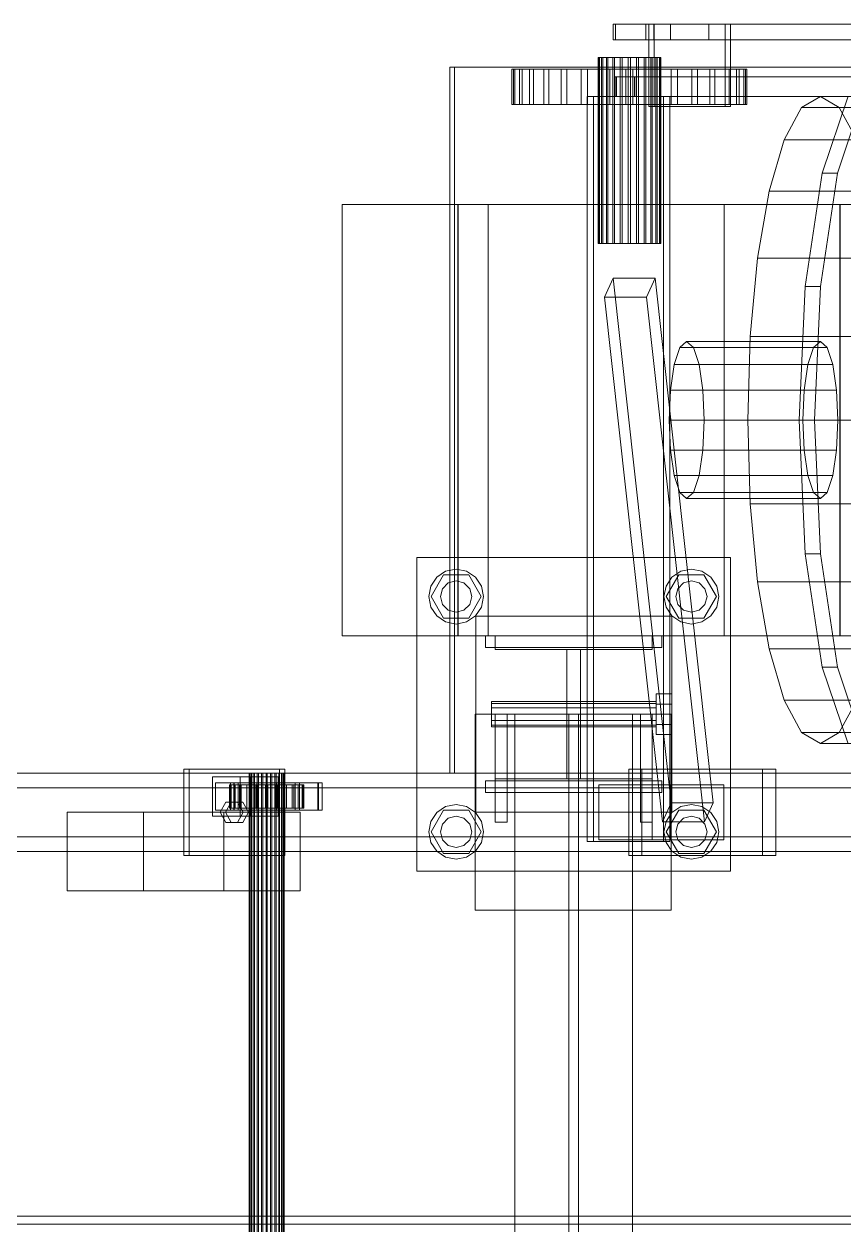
# Model space of a CAD drawing. Header units: millimetres. Extents: x -1970 to 59977, y -50268 to 6837.
# Drawn here: x 37481 to 37899, y -16730 to -16118 of the extents above; entities that cross this region are included whole.
import ezdxf

# ---------------------------------------------------------------- set-up
doc = ezdxf.new("R2010")
doc.units = ezdxf.units.MM
doc.layers.add('superior_C03', color=7, linetype='Continuous', lineweight=0)

msp = doc.modelspace()

# ---------------------------------------------------------------- linework, layer by layer
at = {"layer": 'superior_C03'}
for p, q in [((37797.647, -16118), (37780.974, -16118)), ((37780.974, -16118), (37780.974, -16126)), ((37780.974, -16118), (38930.916, -16118)), ((37801.731, -16118), (37782.242, -16118)), ((37782.242, -16118), (37782.242, -16126)), ((37810.314, -16118), (37782.242, -16118)), ((37797.647, -16126), (37797.647, -16118)), ((38947.59, -16118), (37797.647, -16118)), ((37838.2, -16118), (37799.222, -16118)), ((37799.222, -16118), (37799.222, -16160)), ((37801.916, -16118), (37799.222, -16118)), ((37801.731, -16126), (37801.731, -16118)), ((37801.731, -16118), (37829.803, -16118)), ((37801.916, -16160), (37801.916, -16118)), ((37801.916, -16118), (37840.895, -16118)), ((37810.314, -16126), (37810.314, -16118)), ((37810.314, -16118), (37829.803, -16118)), ((37829.803, -16118), (37829.803, -16126)), ((37838.2, -16160), (37838.2, -16118)), ((37838.2, -16118), (37840.895, -16118)), ((37840.895, -16118), (37840.895, -16160)), ((37780.974, -16126), (37797.647, -16126)), ((37780.974, -16126), (38930.916, -16126)), ((37782.242, -16126), (37801.731, -16126)), ((37782.242, -16126), (37810.314, -16126)), ((37797.647, -16126), (38947.59, -16126)), ((37829.803, -16126), (37801.731, -16126)), ((37829.803, -16126), (37810.314, -16126)), ((37774.011, -16135), (37773.321, -16135)), ((37773.321, -16135), (37773.719, -16135)), ((37773.321, -16230), (37773.321, -16135)), ((37773.719, -16135), (37775.18, -16135)), ((37773.719, -16230), (37773.719, -16135)), ((37775.745, -16135), (37774.011, -16135)), ((37774.011, -16230), (37774.011, -16135)), ((37775.18, -16135), (37777.605, -16135)), ((37775.18, -16230), (37775.18, -16135)), ((37778.403, -16135), (37775.745, -16135)), ((37775.745, -16230), (37775.745, -16135)), ((37777.605, -16135), (37780.827, -16135)), ((37777.605, -16230), (37777.605, -16135)), ((37781.804, -16135), (37778.403, -16135)), ((37778.403, -16230), (37778.403, -16135)), ((37780.827, -16135), (37784.627, -16135)), ((37780.827, -16230), (37780.827, -16135)), ((37785.717, -16135), (37781.804, -16135)), ((37781.804, -16230), (37781.804, -16135)), ((37784.627, -16135), (37788.746, -16135)), ((37784.627, -16230), (37784.627, -16135)), ((37789.875, -16135), (37785.717, -16135)), ((37785.717, -16230), (37785.717, -16135)), ((37788.746, -16135), (37792.904, -16135)), ((37788.746, -16230), (37788.746, -16135)), ((37793.994, -16135), (37789.875, -16135)), ((37789.875, -16230), (37789.875, -16135)), ((37792.904, -16135), (37796.817, -16135)), ((37792.904, -16230), (37792.904, -16135)), ((37797.794, -16135), (37793.994, -16135)), ((37793.994, -16230), (37793.994, -16135)), ((37796.817, -16135), (37800.218, -16135)), ((37796.817, -16230), (37796.817, -16135)), ((37801.016, -16135), (37797.794, -16135)), ((37797.794, -16230), (37797.794, -16135)), ((37800.218, -16135), (37802.876, -16135)), ((37800.218, -16230), (37800.218, -16135)), ((37803.441, -16135), (37801.016, -16135)), ((37801.016, -16230), (37801.016, -16135)), ((37802.876, -16135), (37804.61, -16135)), ((37802.876, -16230), (37802.876, -16135)), ((37804.902, -16135), (37803.441, -16135)), ((37803.441, -16230), (37803.441, -16135)), ((37804.61, -16135), (37805.301, -16135)), ((37804.61, -16230), (37804.61, -16135)), ((37805.301, -16135), (37804.902, -16135)), ((37804.902, -16135), (37804.902, -16230)), ((37805.301, -16230), (37805.301, -16135)), ((38604.046, -16140), (37697.802, -16140)), ((37697.802, -16140), (37697.802, -16500)), ((37700.048, -16140), (37697.802, -16140)), ((37700.048, -16500), (37700.048, -16140)), ((37700.048, -16140), (38606.292, -16140)), ((37730.137, -16141), (37729.338, -16141)), ((37729.338, -16141), (37730.843, -16141)), ((37729.338, -16159), (37729.338, -16141)), ((37733.211, -16141), (37730.137, -16141)), ((37730.137, -16159), (37730.137, -16141)), ((37730.843, -16141), (37734.595, -16141)), ((37730.843, -16159), (37730.843, -16141)), ((37738.44, -16141), (37733.211, -16141)), ((37733.211, -16159), (37733.211, -16141)), ((37734.595, -16141), (37740.45, -16141)), ((37734.595, -16159), (37734.595, -16141)), ((37745.624, -16141), (37738.44, -16141)), ((37738.44, -16159), (37738.44, -16141)), ((37740.45, -16141), (37748.183, -16141)), ((37740.45, -16159), (37740.45, -16141)), ((37754.487, -16141), (37745.624, -16141)), ((37745.624, -16159), (37745.624, -16141)), ((37748.183, -16141), (37757.496, -16141)), ((37748.183, -16159), (37748.183, -16141)), ((37764.688, -16141), (37754.487, -16141)), ((37754.487, -16159), (37754.487, -16141)), ((37757.496, -16141), (37768.032, -16141)), ((37757.496, -16159), (37757.496, -16141)), ((37775.836, -16141), (37764.688, -16141)), ((37764.688, -16159), (37764.688, -16141)), ((37768.032, -16141), (37779.385, -16141)), ((37768.032, -16159), (37768.032, -16141)), ((37787.501, -16141), (37775.836, -16141)), ((37775.836, -16159), (37775.836, -16141)), ((37779.385, -16141), (37791.12, -16141)), ((37779.385, -16159), (37779.385, -16141)), ((37782.817, -16145), (37782.134, -16145)), ((37782.134, -16145), (37782.134, -16155)), ((37782.134, -16145), (38927.52, -16145)), ((37782.817, -16155), (37782.817, -16145)), ((38928.203, -16145), (37782.817, -16145)), ((37799.236, -16141), (37787.501, -16141)), ((37787.501, -16159), (37787.501, -16141)), ((37791.12, -16141), (37802.785, -16141)), ((37791.12, -16159), (37791.12, -16141)), ((37792.132, -16145), (37791.863, -16145)), ((37791.863, -16145), (37791.863, -16155)), ((37791.863, -16145), (38943.597, -16145)), ((37792.132, -16155), (37792.132, -16145)), ((38943.866, -16145), (37792.132, -16145)), ((37810.59, -16141), (37799.236, -16141)), ((37799.236, -16159), (37799.236, -16141)), ((37802.785, -16141), (37813.933, -16141)), ((37802.785, -16159), (37802.785, -16141)), ((37821.125, -16141), (37810.59, -16141)), ((37810.59, -16159), (37810.59, -16141)), ((37813.933, -16141), (37824.134, -16141)), ((37813.933, -16159), (37813.933, -16141)), ((37830.438, -16141), (37821.125, -16141)), ((37821.125, -16159), (37821.125, -16141)), ((37824.134, -16141), (37832.997, -16141)), ((37824.134, -16159), (37824.134, -16141)), ((37838.171, -16141), (37830.438, -16141)), ((37830.438, -16159), (37830.438, -16141)), ((37832.997, -16141), (37840.181, -16141)), ((37832.997, -16159), (37832.997, -16141)), ((37844.026, -16141), (37838.171, -16141)), ((37838.171, -16159), (37838.171, -16141)), ((37840.181, -16141), (37845.41, -16141)), ((37840.181, -16159), (37840.181, -16141)), ((37847.778, -16141), (37844.026, -16141)), ((37844.026, -16159), (37844.026, -16141)), ((37845.41, -16141), (37848.484, -16141)), ((37845.41, -16159), (37845.41, -16141)), ((37849.283, -16141), (37847.778, -16141)), ((37847.778, -16141), (37847.778, -16159)), ((37848.484, -16141), (37849.283, -16141)), ((37848.484, -16159), (37848.484, -16141)), ((37849.283, -16159), (37849.283, -16141)), ((37806.789, -16155), (37767.81, -16155)), ((37767.81, -16155), (37767.81, -16535)), ((37770.955, -16155), (37767.81, -16155)), ((37770.955, -16535), (37770.955, -16155)), ((37770.955, -16155), (37809.933, -16155)), ((37782.134, -16155), (37782.817, -16155)), ((37782.134, -16155), (38927.52, -16155)), ((37782.817, -16155), (38928.203, -16155)), ((37791.863, -16155), (37792.132, -16155)), ((37791.863, -16155), (38943.597, -16155)), ((37792.132, -16155), (38943.866, -16155)), ((37806.789, -16535), (37806.789, -16155)), ((37806.789, -16155), (37809.933, -16155)), ((37809.933, -16155), (37809.933, -16535)), ((37877.166, -16160.622), (37886.756, -16155)), ((37886.756, -16155), (37896.347, -16160.622)), ((38520.153, -16155), (37886.756, -16155)), ((37887.692, -16193.994), (37900.675, -16155.365)), ((37908.471, -16155.365), (37895.487, -16193.994)), ((37730.843, -16159), (37729.338, -16159)), ((37729.338, -16159), (37730.137, -16159)), ((37730.137, -16159), (37733.211, -16159)), ((37734.595, -16159), (37730.843, -16159)), ((37733.211, -16159), (37738.44, -16159)), ((37740.45, -16159), (37734.595, -16159)), ((37738.44, -16159), (37745.624, -16159)), ((37748.183, -16159), (37740.45, -16159)), ((37745.624, -16159), (37754.487, -16159)), ((37757.496, -16159), (37748.183, -16159)), ((37754.487, -16159), (37764.688, -16159)), ((37768.032, -16159), (37757.496, -16159)), ((37764.688, -16159), (37775.836, -16159)), ((37779.385, -16159), (37768.032, -16159)), ((37775.836, -16159), (37787.501, -16159)), ((37791.12, -16159), (37779.385, -16159)), ((37787.501, -16159), (37799.236, -16159)), ((37802.785, -16159), (37791.12, -16159)), ((37799.222, -16160), (37838.2, -16160)), ((37799.222, -16160), (37801.916, -16160)), ((37799.236, -16159), (37810.59, -16159)), ((37840.895, -16160), (37801.916, -16160)), ((37813.933, -16159), (37802.785, -16159)), ((37810.59, -16159), (37821.125, -16159)), ((37824.134, -16159), (37813.933, -16159)), ((37821.125, -16159), (37830.438, -16159)), ((37832.997, -16159), (37824.134, -16159)), ((37830.438, -16159), (37838.171, -16159)), ((37840.181, -16159), (37832.997, -16159)), ((37838.171, -16159), (37844.026, -16159)), ((37840.895, -16160), (37838.2, -16160)), ((37845.41, -16159), (37840.181, -16159)), ((37844.026, -16159), (37847.778, -16159)), ((37848.484, -16159), (37845.41, -16159)), ((37847.778, -16159), (37849.283, -16159)), ((37849.283, -16159), (37848.484, -16159)), ((37868.229, -16177.106), (37877.166, -16160.622)), ((37877.166, -16160.622), (38510.562, -16160.622)), ((37896.347, -16160.622), (37905.284, -16177.106)), ((37896.347, -16160.622), (38529.743, -16160.622)), ((37860.554, -16203.327), (37868.229, -16177.106)), ((37868.229, -16177.106), (38501.625, -16177.106)), ((37879.017, -16251.806), (37887.692, -16193.994)), ((37895.487, -16193.994), (37886.812, -16251.806)), ((37887.692, -16193.994), (37895.487, -16193.994)), ((37854.666, -16237.5), (37860.554, -16203.327)), ((37860.554, -16203.327), (38493.951, -16203.327)), ((37837.623, -16210), (37642.732, -16210)), ((37642.732, -16210), (37642.732, -16430)), ((37702.02, -16210), (37642.732, -16210)), ((37896.687, -16210), (37701.795, -16210)), ((37701.795, -16210), (37701.795, -16430)), ((37717.291, -16210), (37701.795, -16210)), ((37702.02, -16430), (37702.02, -16210)), ((37702.02, -16210), (37896.911, -16210)), ((37717.291, -16430), (37717.291, -16210)), ((37717.291, -16210), (37912.182, -16210)), ((37837.623, -16430), (37837.623, -16210)), ((37837.623, -16210), (37896.911, -16210)), ((37896.687, -16430), (37896.687, -16210)), ((37896.687, -16210), (37912.182, -16210)), ((37896.911, -16210), (37896.911, -16430)), ((37773.719, -16230), (37773.321, -16230)), ((37773.321, -16230), (37774.011, -16230)), ((37775.18, -16230), (37773.719, -16230)), ((37774.011, -16230), (37775.745, -16230)), ((37777.605, -16230), (37775.18, -16230)), ((37775.745, -16230), (37778.403, -16230)), ((37780.827, -16230), (37777.605, -16230)), ((37778.403, -16230), (37781.804, -16230)), ((37784.627, -16230), (37780.827, -16230)), ((37781.804, -16230), (37785.717, -16230)), ((37788.746, -16230), (37784.627, -16230)), ((37785.717, -16230), (37789.875, -16230)), ((37792.904, -16230), (37788.746, -16230)), ((37789.875, -16230), (37793.994, -16230)), ((37796.817, -16230), (37792.904, -16230)), ((37793.994, -16230), (37797.794, -16230)), ((37800.218, -16230), (37796.817, -16230)), ((37797.794, -16230), (37801.016, -16230)), ((37802.876, -16230), (37800.218, -16230)), ((37801.016, -16230), (37803.441, -16230)), ((37804.61, -16230), (37802.876, -16230)), ((37803.441, -16230), (37804.902, -16230)), ((37805.301, -16230), (37804.61, -16230)), ((37804.902, -16230), (37805.301, -16230)), ((37850.964, -16277.295), (37854.666, -16237.5)), ((37854.666, -16237.5), (38488.062, -16237.5)), ((37781.042, -16247.632), (37776.611, -16257.368)), ((37802.48, -16247.632), (37781.042, -16247.632)), ((37810.686, -16515.132), (37781.042, -16247.632)), ((37798.049, -16257.368), (37802.48, -16247.632)), ((37832.124, -16515.132), (37802.48, -16247.632)), ((37875.97, -16320), (37879.017, -16251.806)), ((37879.017, -16251.806), (37886.812, -16251.806)), ((37886.812, -16251.806), (37883.766, -16320)), ((37776.611, -16257.368), (37798.049, -16257.368)), ((37776.611, -16257.368), (37806.255, -16524.868)), ((37827.693, -16524.868), (37798.049, -16257.368)), ((37815.107, -16283.045), (37818.544, -16280)), ((37818.544, -16280), (37821.982, -16283.045)), ((37886.756, -16280), (37818.544, -16280)), ((37849.701, -16320), (37850.964, -16277.295)), ((37850.964, -16277.295), (38484.36, -16277.295)), ((37886.756, -16280), (37883.319, -16283.045)), ((37890.194, -16283.045), (37886.756, -16280)), ((37812.192, -16291.716), (37815.107, -16283.045)), ((37815.107, -16283.045), (37883.319, -16283.045)), ((37821.982, -16283.045), (37824.896, -16291.716)), ((37821.982, -16283.045), (37890.194, -16283.045)), ((37883.319, -16283.045), (37880.404, -16291.716)), ((37893.108, -16291.716), (37890.194, -16283.045)), ((37810.245, -16304.693), (37812.192, -16291.716)), ((37812.192, -16291.716), (37880.404, -16291.716)), ((37824.896, -16291.716), (37826.843, -16304.693)), ((37824.896, -16291.716), (37893.108, -16291.716)), ((37880.404, -16291.716), (37878.457, -16304.693)), ((37895.055, -16304.693), (37893.108, -16291.716)), ((37809.561, -16320), (37810.245, -16304.693)), ((37810.245, -16304.693), (37878.457, -16304.693)), ((37826.843, -16304.693), (37827.527, -16320)), ((37826.843, -16304.693), (37895.055, -16304.693)), ((37878.457, -16304.693), (37877.773, -16320)), ((37895.739, -16320), (37895.055, -16304.693)), ((37810.245, -16335.307), (37809.561, -16320)), ((37809.561, -16320), (37877.773, -16320)), ((37827.527, -16320), (37826.843, -16335.307)), ((37827.527, -16320), (37895.739, -16320)), ((37850.964, -16362.705), (37849.701, -16320)), ((37849.701, -16320), (38483.098, -16320)), ((37879.017, -16388.194), (37875.97, -16320)), ((37875.97, -16320), (37883.766, -16320)), ((37877.773, -16320), (37878.457, -16335.307)), ((37883.766, -16320), (37886.812, -16388.194)), ((37895.055, -16335.307), (37895.739, -16320)), ((37812.192, -16348.284), (37810.245, -16335.307)), ((37810.245, -16335.307), (37878.457, -16335.307)), ((37826.843, -16335.307), (37824.896, -16348.284)), ((37826.843, -16335.307), (37895.055, -16335.307)), ((37878.457, -16335.307), (37880.404, -16348.284)), ((37893.108, -16348.284), (37895.055, -16335.307)), ((37815.107, -16356.955), (37812.192, -16348.284)), ((37812.192, -16348.284), (37880.404, -16348.284)), ((37824.896, -16348.284), (37821.982, -16356.955)), ((37824.896, -16348.284), (37893.108, -16348.284)), ((37880.404, -16348.284), (37883.319, -16356.955)), ((37890.194, -16356.955), (37893.108, -16348.284)), ((37818.544, -16360), (37815.107, -16356.955)), ((37815.107, -16356.955), (37883.319, -16356.955)), ((37821.982, -16356.955), (37818.544, -16360)), ((37821.982, -16356.955), (37890.194, -16356.955)), ((37883.319, -16356.955), (37886.756, -16360)), ((37886.756, -16360), (37890.194, -16356.955)), ((37818.544, -16360), (37886.756, -16360)), ((37854.666, -16402.5), (37850.964, -16362.705)), ((37850.964, -16362.705), (38484.36, -16362.705)), ((37680.943, -16550), (37680.943, -16390)), ((37680.943, -16390), (37840.943, -16390)), ((37840.943, -16390), (37840.943, -16550)), ((37887.692, -16446.006), (37879.017, -16388.194)), ((37879.017, -16388.194), (37886.812, -16388.194)), ((37886.812, -16388.194), (37895.487, -16446.006)), ((37695.585, -16397.066), (37700.943, -16396)), ((37700.943, -16396), (37706.3, -16397.066)), ((37815.585, -16397.066), (37820.943, -16396)), ((37820.943, -16396), (37826.3, -16397.066)), ((37688.008, -16404.642), (37691.043, -16400.101)), ((37688.143, -16410), (37694.543, -16398.915)), ((37691.043, -16400.101), (37695.585, -16397.066)), ((37694.543, -16398.915), (37707.343, -16398.915)), ((37696.943, -16403.072), (37700.943, -16402)), ((37700.943, -16402), (37704.943, -16403.072)), ((37706.3, -16397.066), (37710.842, -16400.101)), ((37707.343, -16398.915), (37713.743, -16410)), ((37710.842, -16400.101), (37713.877, -16404.642)), ((37808.008, -16404.642), (37811.043, -16400.101)), ((37808.143, -16410), (37814.543, -16398.915)), ((37811.043, -16400.101), (37815.585, -16397.066)), ((37814.543, -16398.915), (37827.343, -16398.915)), ((37816.943, -16403.072), (37820.943, -16402)), ((37820.943, -16402), (37824.943, -16403.072)), ((37826.3, -16397.066), (37830.842, -16400.101)), ((37827.343, -16398.915), (37833.743, -16410)), ((37830.842, -16400.101), (37833.877, -16404.642)), ((37860.554, -16436.673), (37854.666, -16402.5)), ((37854.666, -16402.5), (38488.062, -16402.5)), ((37686.943, -16410), (37688.008, -16404.642)), ((37692.943, -16410), (37694.014, -16406)), ((37694.014, -16406), (37696.943, -16403.072)), ((37704.943, -16403.072), (37707.871, -16406)), ((37707.871, -16406), (37708.943, -16410)), ((37713.877, -16404.642), (37714.943, -16410)), ((37806.943, -16410), (37808.008, -16404.642)), ((37812.943, -16410), (37814.014, -16406)), ((37814.014, -16406), (37816.943, -16403.072)), ((37824.943, -16403.072), (37827.871, -16406)), ((37827.871, -16406), (37828.943, -16410)), ((37833.877, -16404.642), (37834.943, -16410)), ((37688.008, -16415.358), (37686.943, -16410)), ((37694.543, -16421.085), (37688.143, -16410)), ((37694.014, -16414), (37692.943, -16410)), ((37696.943, -16416.928), (37694.014, -16414)), ((37707.871, -16414), (37704.943, -16416.928)), ((37713.743, -16410), (37707.343, -16421.085)), ((37708.943, -16410), (37707.871, -16414)), ((37714.943, -16410), (37713.877, -16415.358)), ((37808.008, -16415.358), (37806.943, -16410)), ((37814.543, -16421.085), (37808.143, -16410)), ((37814.014, -16414), (37812.943, -16410)), ((37816.943, -16416.928), (37814.014, -16414)), ((37827.871, -16414), (37824.943, -16416.928)), ((37833.743, -16410), (37827.343, -16421.085)), ((37828.943, -16410), (37827.871, -16414)), ((37834.943, -16410), (37833.877, -16415.358)), ((37691.043, -16419.899), (37688.008, -16415.358)), ((37695.585, -16422.934), (37691.043, -16419.899)), ((37707.343, -16421.085), (37694.543, -16421.085)), ((37700.943, -16418), (37696.943, -16416.928)), ((37704.943, -16416.928), (37700.943, -16418)), ((37710.842, -16419.899), (37706.3, -16422.934)), ((37713.877, -16415.358), (37710.842, -16419.899)), ((37710.943, -16520), (37710.943, -16420)), ((37710.943, -16420), (37810.943, -16420)), ((37811.043, -16419.899), (37808.008, -16415.358)), ((37810.943, -16420), (37810.943, -16520)), ((37815.585, -16422.934), (37811.043, -16419.899)), ((37827.343, -16421.085), (37814.543, -16421.085)), ((37820.943, -16418), (37816.943, -16416.928)), ((37824.943, -16416.928), (37820.943, -16418)), ((37830.842, -16419.899), (37826.3, -16422.934)), ((37833.877, -16415.358), (37830.842, -16419.899)), ((37700.943, -16424), (37695.585, -16422.934)), ((37706.3, -16422.934), (37700.943, -16424)), ((37820.943, -16424), (37815.585, -16422.934)), ((37826.3, -16422.934), (37820.943, -16424)), ((37642.732, -16430), (37837.623, -16430)), ((37642.732, -16430), (37702.02, -16430)), ((37701.795, -16430), (37896.687, -16430)), ((37701.795, -16430), (37717.291, -16430)), ((37896.911, -16430), (37702.02, -16430)), ((37715.943, -16430), (37805.943, -16430)), ((37715.943, -16436), (37715.943, -16430)), ((37912.182, -16430), (37717.291, -16430)), ((37720.943, -16437), (37720.943, -16430)), ((37720.943, -16430), (37800.943, -16430)), ((37800.943, -16430), (37800.943, -16437)), ((37805.943, -16436), (37805.943, -16430)), ((37896.911, -16430), (37837.623, -16430)), ((37912.182, -16430), (37896.687, -16430)), ((37715.943, -16436), (37805.943, -16436)), ((37800.943, -16437), (37720.943, -16437)), ((37757.443, -16503), (37757.443, -16437)), ((37757.443, -16437), (37764.443, -16437)), ((37764.443, -16437), (37764.443, -16503)), ((37868.229, -16462.894), (37860.554, -16436.673)), ((37860.554, -16436.673), (38493.951, -16436.673)), ((37900.675, -16484.635), (37887.692, -16446.006)), ((37887.692, -16446.006), (37895.487, -16446.006)), ((37895.487, -16446.006), (37908.471, -16484.635)), ((37718.943, -16464.457), (37718.943, -16463.6)), ((37802.943, -16463.6), (37718.943, -16463.6)), ((37802.943, -16464.8), (37802.943, -16459.6)), ((37810.943, -16459.6), (37802.943, -16459.6)), ((37802.943, -16463.6), (37802.943, -16464.457)), ((37810.943, -16459.6), (37810.943, -16464.8)), ((37877.166, -16479.378), (37868.229, -16462.894)), ((37868.229, -16462.894), (38501.625, -16462.894)), ((37905.284, -16462.894), (37896.347, -16479.378)), ((37710.718, -16570), (37710.718, -16470)), ((37710.718, -16470), (37810.718, -16470)), ((37718.943, -16464.457), (37718.943, -16466.8)), ((37718.943, -16464.457), (37802.943, -16464.457)), ((37718.943, -16466.8), (37718.943, -16470)), ((37718.943, -16466.8), (37802.943, -16466.8)), ((37718.943, -16470), (37718.943, -16473.2)), ((37718.943, -16470), (37802.943, -16470)), ((37720.943, -16470), (37720.943, -16525)), ((37720.943, -16470), (37726.943, -16470)), ((37726.943, -16470), (37726.943, -16525)), ((37790.943, -16470), (37730.943, -16470)), ((37730.943, -16470), (37730.943, -19530)), ((37763.443, -16470), (37758.443, -16470)), ((37758.443, -16470), (37758.443, -19530)), ((37763.443, -19530), (37763.443, -16470)), ((37790.943, -19530), (37790.943, -16470)), ((37794.943, -16470), (37794.943, -16525)), ((37794.943, -16470), (37800.943, -16470)), ((37800.943, -16470), (37800.943, -16525)), ((37802.943, -16464.457), (37802.943, -16466.8)), ((37802.943, -16464.8), (37802.943, -16475.2)), ((37802.943, -16464.8), (37810.943, -16464.8)), ((37802.943, -16466.8), (37802.943, -16470)), ((37802.943, -16470), (37802.943, -16473.2)), ((37810.718, -16470), (37810.718, -16570)), ((37810.943, -16464.8), (37810.943, -16475.2)), ((37718.943, -16473.2), (37718.943, -16475.543)), ((37718.943, -16473.2), (37802.943, -16473.2)), ((37718.943, -16475.543), (37718.943, -16476.4)), ((37718.943, -16475.543), (37802.943, -16475.543)), ((37802.943, -16473.2), (37802.943, -16475.543)), ((37802.943, -16475.2), (37802.943, -16480.4)), ((37802.943, -16475.2), (37810.943, -16475.2)), ((37802.943, -16475.543), (37802.943, -16476.4)), ((37810.943, -16475.2), (37810.943, -16480.4)), ((37718.943, -16476.4), (37802.943, -16476.4)), ((37802.943, -16480.4), (37810.943, -16480.4)), ((37886.756, -16485), (37877.166, -16479.378)), ((37877.166, -16479.378), (38510.562, -16479.378)), ((37896.347, -16479.378), (37886.756, -16485)), ((37896.347, -16479.378), (38529.743, -16479.378)), ((37886.756, -16485), (38520.153, -16485)), ((38691.362, -16500), (27582.557, -16500)), ((27583.456, -16500), (38692.26, -16500)), ((37968.165, -16500), (36798.817, -16500)), ((36807.8, -16500), (37977.148, -16500)), ((38042.051, -16500), (36872.703, -16500)), ((36883.932, -16500), (38053.279, -16500)), ((37610.829, -16498), (37562.106, -16498)), ((37562.106, -16498), (37562.106, -16542)), ((37564.801, -16498), (37562.106, -16498)), ((37564.801, -16542), (37564.801, -16498)), ((37564.801, -16498), (37613.524, -16498)), ((37595.693, -16500), (37595.304, -16500)), ((37595.304, -16500), (37595.528, -16500)), ((37595.304, -19500), (37595.304, -16500)), ((37595.528, -16500), (37596.35, -16500)), ((37595.528, -19500), (37595.528, -16500)), ((37596.668, -16500), (37595.693, -16500)), ((37595.693, -19500), (37595.693, -16500)), ((37596.35, -16500), (37597.714, -16500)), ((37596.35, -19500), (37596.35, -16500)), ((37598.163, -16500), (37596.668, -16500)), ((37596.668, -19500), (37596.668, -16500)), ((37597.714, -16500), (37599.526, -16500)), ((37597.714, -19500), (37597.714, -16500)), ((37600.076, -16500), (37598.163, -16500)), ((37598.163, -19500), (37598.163, -16500)), ((37599.526, -16500), (37601.664, -16500)), ((37599.526, -19500), (37599.526, -16500)), ((37602.277, -16500), (37600.076, -16500)), ((37600.076, -19500), (37600.076, -16500)), ((37601.664, -16500), (37603.981, -16500)), ((37601.664, -19500), (37601.664, -16500)), ((37604.616, -16500), (37602.277, -16500)), ((37602.277, -19500), (37602.277, -16500)), ((37603.981, -16500), (37606.32, -16500)), ((37603.981, -19500), (37603.981, -16500)), ((37606.933, -16500), (37604.616, -16500)), ((37604.616, -19500), (37604.616, -16500)), ((37606.32, -16500), (37608.521, -16500)), ((37606.32, -19500), (37606.32, -16500)), ((37609.071, -16500), (37606.933, -16500)), ((37606.933, -19500), (37606.933, -16500)), ((37608.521, -16500), (37610.434, -16500)), ((37608.521, -19500), (37608.521, -16500)), ((37610.883, -16500), (37609.071, -16500)), ((37609.071, -19500), (37609.071, -16500)), ((37610.434, -16500), (37611.929, -16500)), ((37610.434, -19500), (37610.434, -16500)), ((37610.829, -16542), (37610.829, -16498)), ((37610.829, -16498), (37613.524, -16498)), ((37612.247, -16500), (37610.883, -16500)), ((37610.883, -19500), (37610.883, -16500)), ((37611.929, -16500), (37612.904, -16500)), ((37611.929, -19500), (37611.929, -16500)), ((37613.069, -16500), (37612.247, -16500)), ((37612.247, -19500), (37612.247, -16500)), ((37612.904, -16500), (37613.293, -16500)), ((37612.904, -19500), (37612.904, -16500)), ((37613.293, -16500), (37613.069, -16500)), ((37613.069, -16500), (37613.069, -19500)), ((37613.293, -19500), (37613.293, -16500)), ((37613.524, -16498), (37613.524, -16542)), ((37697.802, -16500), (38604.046, -16500)), ((37697.802, -16500), (37700.048, -16500)), ((38606.292, -16500), (37700.048, -16500)), ((37857.225, -16498), (37789.014, -16498)), ((37789.014, -16498), (37789.014, -16542)), ((37795.751, -16498), (37789.014, -16498)), ((37795.751, -16542), (37795.751, -16498)), ((37795.751, -16498), (37863.963, -16498)), ((37857.225, -16542), (37857.225, -16498)), ((37857.225, -16498), (37863.963, -16498)), ((37863.963, -16498), (37863.963, -16542)), ((37596.212, -16502), (37576.723, -16502)), ((37576.723, -16502), (37576.723, -16522)), ((37590.736, -16502), (37576.723, -16502)), ((37589.838, -16505), (37578.144, -16505)), ((37578.144, -16505), (37578.144, -16519)), ((37587.577, -16505), (37578.144, -16505)), ((37586.131, -16506), (37585.31, -16506)), ((37585.31, -16506), (37595.304, -16506)), ((37585.31, -16518), (37585.31, -16506)), ((37585.31, -16506), (37585.784, -16506)), ((37585.784, -16506), (37595.528, -16506)), ((37585.784, -16518), (37585.784, -16506)), ((37585.784, -16506), (37587.519, -16506)), ((37630.753, -16505), (37585.928, -16505)), ((37585.928, -16505), (37585.928, -16519)), ((37587.725, -16505), (37585.928, -16505)), ((37588.19, -16506), (37586.131, -16506)), ((37586.131, -16506), (37595.693, -16506)), ((37586.131, -16518), (37586.131, -16506)), ((37587.519, -16506), (37596.35, -16506)), ((37587.519, -16518), (37587.519, -16506)), ((37587.519, -16506), (37590.398, -16506)), ((37587.577, -16519), (37587.577, -16505)), ((37587.577, -16505), (37599.27, -16505)), ((37587.725, -16519), (37587.725, -16505)), ((37587.725, -16505), (37632.55, -16505)), ((37591.346, -16506), (37588.19, -16506)), ((37588.19, -16506), (37596.668, -16506)), ((37588.19, -16518), (37588.19, -16506)), ((37589.838, -16519), (37589.838, -16505)), ((37589.838, -16505), (37599.27, -16505)), ((37590.398, -16506), (37597.714, -16506)), ((37590.398, -16518), (37590.398, -16506)), ((37590.398, -16506), (37594.224, -16506)), ((37590.736, -16522), (37590.736, -16502)), ((37590.736, -16502), (37610.225, -16502)), ((37595.385, -16506), (37591.346, -16506)), ((37591.346, -16506), (37598.163, -16506)), ((37591.346, -16518), (37591.346, -16506)), ((37594.224, -16506), (37599.526, -16506)), ((37594.224, -16518), (37594.224, -16506)), ((37594.224, -16506), (37598.737, -16506)), ((37595.304, -16506), (37595.693, -16506)), ((37595.304, -16506), (37595.304, -16518)), ((37595.528, -16506), (37595.304, -16506)), ((37600.032, -16506), (37595.385, -16506)), ((37595.385, -16506), (37600.076, -16506)), ((37595.385, -16518), (37595.385, -16506)), ((37595.528, -16506), (37595.528, -16518)), ((37596.35, -16506), (37595.528, -16506)), ((37595.693, -16506), (37596.668, -16506)), ((37595.693, -16506), (37595.693, -16518)), ((37596.212, -16522), (37596.212, -16502)), ((37596.212, -16502), (37610.225, -16502)), ((37596.35, -16506), (37596.35, -16518)), ((37597.714, -16506), (37596.35, -16506)), ((37596.668, -16506), (37598.163, -16506)), ((37596.668, -16506), (37596.668, -16518)), ((37597.714, -16506), (37597.714, -16518)), ((37599.526, -16506), (37597.714, -16506)), ((37598.163, -16506), (37600.076, -16506)), ((37598.163, -16506), (37598.163, -16518)), ((37598.737, -16506), (37601.664, -16506)), ((37598.737, -16518), (37598.737, -16506)), ((37598.737, -16506), (37603.628, -16506)), ((37599.27, -16505), (37599.27, -16519)), ((37599.526, -16506), (37599.526, -16518)), ((37601.664, -16506), (37599.526, -16506)), ((37604.969, -16506), (37600.032, -16506)), ((37600.032, -16506), (37602.277, -16506)), ((37600.032, -16518), (37600.032, -16506)), ((37600.076, -16506), (37602.277, -16506)), ((37600.076, -16506), (37600.076, -16518)), ((37601.664, -16506), (37601.664, -16518)), ((37603.981, -16506), (37601.664, -16506)), ((37602.277, -16506), (37604.616, -16506)), ((37602.277, -16506), (37602.277, -16518)), ((37603.628, -16506), (37603.981, -16506)), ((37603.628, -16518), (37603.628, -16506)), ((37603.628, -16506), (37608.566, -16506)), ((37603.981, -16506), (37603.981, -16518)), ((37606.32, -16506), (37603.981, -16506)), ((37604.969, -16506), (37604.616, -16506)), ((37604.616, -16506), (37606.933, -16506)), ((37604.616, -16506), (37604.616, -16518)), ((37609.861, -16506), (37604.969, -16506)), ((37604.969, -16518), (37604.969, -16506)), ((37608.566, -16506), (37606.32, -16506)), ((37606.32, -16506), (37606.32, -16518)), ((37608.521, -16506), (37606.32, -16506)), ((37609.861, -16506), (37606.933, -16506)), ((37606.933, -16506), (37609.071, -16506)), ((37606.933, -16506), (37606.933, -16518)), ((37613.212, -16506), (37608.521, -16506)), ((37608.521, -16506), (37608.521, -16518)), ((37610.434, -16506), (37608.521, -16506)), ((37608.566, -16518), (37608.566, -16506)), ((37608.566, -16506), (37613.212, -16506)), ((37614.373, -16506), (37609.071, -16506)), ((37609.071, -16506), (37610.883, -16506)), ((37609.071, -16506), (37609.071, -16518)), ((37621.021, -16505), (37609.327, -16505)), ((37609.327, -16505), (37609.327, -16519)), ((37618.759, -16505), (37609.327, -16505)), ((37614.373, -16506), (37609.861, -16506)), ((37609.861, -16518), (37609.861, -16506)), ((37610.225, -16502), (37610.225, -16522)), ((37617.251, -16506), (37610.434, -16506)), ((37610.434, -16506), (37610.434, -16518)), ((37611.929, -16506), (37610.434, -16506)), ((37618.199, -16506), (37610.883, -16506)), ((37610.883, -16506), (37612.247, -16506)), ((37610.883, -16506), (37610.883, -16518)), ((37620.408, -16506), (37611.929, -16506)), ((37611.929, -16506), (37611.929, -16518)), ((37612.904, -16506), (37611.929, -16506)), ((37621.078, -16506), (37612.247, -16506)), ((37612.247, -16506), (37613.069, -16506)), ((37612.247, -16506), (37612.247, -16518)), ((37622.466, -16506), (37612.904, -16506)), ((37612.904, -16506), (37612.904, -16518)), ((37613.293, -16506), (37612.904, -16506)), ((37613.069, -16506), (37622.813, -16506)), ((37613.069, -16518), (37613.069, -16506)), ((37613.069, -16506), (37613.293, -16506)), ((37613.212, -16518), (37613.212, -16506)), ((37613.212, -16506), (37617.251, -16506)), ((37623.287, -16506), (37613.293, -16506)), ((37613.293, -16506), (37613.293, -16518)), ((37618.199, -16506), (37614.373, -16506)), ((37614.373, -16518), (37614.373, -16506)), ((37617.251, -16518), (37617.251, -16506)), ((37617.251, -16506), (37620.408, -16506)), ((37621.078, -16506), (37618.199, -16506)), ((37618.199, -16518), (37618.199, -16506)), ((37618.759, -16519), (37618.759, -16505)), ((37618.759, -16505), (37630.453, -16505)), ((37620.408, -16518), (37620.408, -16506)), ((37620.408, -16506), (37622.466, -16506)), ((37621.021, -16519), (37621.021, -16505)), ((37621.021, -16505), (37630.453, -16505)), ((37622.813, -16506), (37621.078, -16506)), ((37621.078, -16518), (37621.078, -16506)), ((37622.466, -16518), (37622.466, -16506)), ((37622.466, -16506), (37623.287, -16506)), ((37622.813, -16506), (37622.813, -16518)), ((37623.287, -16506), (37622.813, -16506)), ((37623.287, -16518), (37623.287, -16506)), ((37630.453, -16505), (37630.453, -16519)), ((37630.753, -16519), (37630.753, -16505)), ((37630.753, -16505), (37632.55, -16505)), ((37632.55, -16505), (37632.55, -16519)), ((37715.943, -16504), (37805.943, -16504)), ((37715.943, -16510), (37715.943, -16504)), ((37720.943, -16510), (37720.943, -16503)), ((37720.943, -16503), (37800.943, -16503)), ((37764.443, -16503), (37757.443, -16503)), ((37800.942, -16506), (37773.657, -16506)), ((37773.657, -16506), (37773.657, -16534)), ((37810.151, -16506), (37773.657, -16506)), ((37800.942, -16534), (37800.942, -16506)), ((37800.942, -16506), (37837.436, -16506)), ((37800.943, -16503), (37800.943, -16510)), ((37805.943, -16510), (37805.943, -16504)), ((37810.151, -16534), (37810.151, -16506)), ((37810.151, -16506), (37837.436, -16506)), ((37837.436, -16506), (37837.436, -16534)), ((37965.492, -16507.5), (36871.153, -16507.5)), ((36885.482, -16507.5), (37979.821, -16507.5)), ((37715.943, -16510), (37805.943, -16510)), ((37800.943, -16510), (37720.943, -16510)), ((37578.144, -16519), (37589.838, -16519)), ((37578.144, -16519), (37587.577, -16519)), ((37580.62, -16520), (37583.544, -16514.804)), ((37586.239, -16514.804), (37583.315, -16520)), ((37583.544, -16514.804), (37589.391, -16514.804)), ((37586.239, -16514.804), (37583.544, -16514.804)), ((37595.304, -16518), (37585.31, -16518)), ((37585.31, -16518), (37586.131, -16518)), ((37585.784, -16518), (37585.31, -16518)), ((37595.528, -16518), (37585.784, -16518)), ((37587.519, -16518), (37585.784, -16518)), ((37585.928, -16519), (37630.753, -16519)), ((37585.928, -16519), (37587.725, -16519)), ((37595.693, -16518), (37586.131, -16518)), ((37586.131, -16518), (37588.19, -16518)), ((37592.086, -16514.804), (37586.239, -16514.804)), ((37596.35, -16518), (37587.519, -16518)), ((37590.398, -16518), (37587.519, -16518)), ((37599.27, -16519), (37587.577, -16519)), ((37632.55, -16519), (37587.725, -16519)), ((37596.668, -16518), (37588.19, -16518)), ((37588.19, -16518), (37591.346, -16518)), ((37589.391, -16514.804), (37592.314, -16520)), ((37592.086, -16514.804), (37589.391, -16514.804)), ((37599.27, -16519), (37589.838, -16519)), ((37597.714, -16518), (37590.398, -16518)), ((37594.224, -16518), (37590.398, -16518)), ((37598.163, -16518), (37591.346, -16518)), ((37591.346, -16518), (37595.385, -16518)), ((37595.009, -16520), (37592.086, -16514.804)), ((37599.526, -16518), (37594.224, -16518)), ((37598.737, -16518), (37594.224, -16518)), ((37595.693, -16518), (37595.304, -16518)), ((37595.304, -16518), (37595.528, -16518)), ((37600.076, -16518), (37595.385, -16518)), ((37595.385, -16518), (37600.032, -16518)), ((37595.528, -16518), (37596.35, -16518)), ((37596.668, -16518), (37595.693, -16518)), ((37596.35, -16518), (37597.714, -16518)), ((37598.163, -16518), (37596.668, -16518)), ((37597.714, -16518), (37599.526, -16518)), ((37600.076, -16518), (37598.163, -16518)), ((37601.664, -16518), (37598.737, -16518)), ((37603.628, -16518), (37598.737, -16518)), ((37599.526, -16518), (37601.664, -16518)), ((37602.277, -16518), (37600.032, -16518)), ((37600.032, -16518), (37604.969, -16518)), ((37602.277, -16518), (37600.076, -16518)), ((37601.664, -16518), (37603.981, -16518)), ((37604.616, -16518), (37602.277, -16518)), ((37603.981, -16518), (37603.628, -16518)), ((37608.566, -16518), (37603.628, -16518)), ((37603.981, -16518), (37606.32, -16518)), ((37606.933, -16518), (37604.616, -16518)), ((37604.616, -16518), (37604.969, -16518)), ((37604.969, -16518), (37609.861, -16518)), ((37606.32, -16518), (37608.566, -16518)), ((37606.32, -16518), (37608.521, -16518)), ((37609.071, -16518), (37606.933, -16518)), ((37606.933, -16518), (37609.861, -16518)), ((37608.521, -16518), (37613.212, -16518)), ((37608.521, -16518), (37610.434, -16518)), ((37613.212, -16518), (37608.566, -16518)), ((37610.883, -16518), (37609.071, -16518)), ((37609.071, -16518), (37614.373, -16518)), ((37609.327, -16519), (37621.021, -16519)), ((37609.327, -16519), (37618.759, -16519)), ((37609.861, -16518), (37614.373, -16518)), ((37610.434, -16518), (37617.251, -16518)), ((37610.434, -16518), (37611.929, -16518)), ((37612.247, -16518), (37610.883, -16518)), ((37610.883, -16518), (37618.199, -16518)), ((37611.929, -16518), (37620.408, -16518)), ((37611.929, -16518), (37612.904, -16518)), ((37613.069, -16518), (37612.247, -16518)), ((37612.247, -16518), (37621.078, -16518)), ((37612.904, -16518), (37622.466, -16518)), ((37612.904, -16518), (37613.293, -16518)), ((37622.813, -16518), (37613.069, -16518)), ((37613.293, -16518), (37613.069, -16518)), ((37617.251, -16518), (37613.212, -16518)), ((37613.293, -16518), (37623.287, -16518)), ((37614.373, -16518), (37618.199, -16518)), ((37620.408, -16518), (37617.251, -16518)), ((37618.199, -16518), (37621.078, -16518)), ((37630.453, -16519), (37618.759, -16519)), ((37622.466, -16518), (37620.408, -16518)), ((37630.453, -16519), (37621.021, -16519)), ((37621.078, -16518), (37622.813, -16518)), ((37623.287, -16518), (37622.466, -16518)), ((37622.813, -16518), (37623.287, -16518)), ((37632.55, -16519), (37630.753, -16519)), ((37688.143, -16530), (37694.543, -16518.915)), ((37691.043, -16520.101), (37695.585, -16517.066)), ((37694.543, -16518.915), (37707.343, -16518.915)), ((37695.585, -16517.066), (37700.943, -16516)), ((37700.943, -16516), (37706.3, -16517.066)), ((37706.3, -16517.066), (37710.842, -16520.101)), ((37707.343, -16518.915), (37713.743, -16530)), ((37806.255, -16524.868), (37810.686, -16515.132)), ((37808.143, -16530), (37814.543, -16518.915)), ((37810.686, -16515.132), (37832.124, -16515.132)), ((37811.043, -16520.101), (37815.585, -16517.066)), ((37814.543, -16518.915), (37827.343, -16518.915)), ((37815.585, -16517.066), (37820.943, -16516)), ((37820.943, -16516), (37826.3, -16517.066)), ((37826.3, -16517.066), (37830.842, -16520.101)), ((37827.343, -16518.915), (37833.743, -16530)), ((37832.124, -16515.132), (37827.693, -16524.868)), ((37541.503, -16520), (37502.525, -16520)), ((37502.525, -16520), (37502.525, -16560)), ((37582.474, -16520), (37502.525, -16520)), ((37541.503, -16560), (37541.503, -16520)), ((37541.503, -16520), (37621.452, -16520)), ((37576.723, -16522), (37596.212, -16522)), ((37576.723, -16522), (37590.736, -16522)), ((37583.544, -16525.196), (37580.62, -16520)), ((37580.62, -16520), (37583.315, -16520)), ((37582.474, -16560), (37582.474, -16520)), ((37582.474, -16520), (37621.452, -16520)), ((37583.315, -16520), (37586.239, -16525.196)), ((37589.391, -16525.196), (37583.544, -16525.196)), ((37586.239, -16525.196), (37583.544, -16525.196)), ((37586.239, -16525.196), (37592.086, -16525.196)), ((37592.314, -16520), (37589.391, -16525.196)), ((37592.086, -16525.196), (37589.391, -16525.196)), ((37610.225, -16522), (37590.736, -16522)), ((37592.086, -16525.196), (37595.009, -16520)), ((37595.009, -16520), (37592.314, -16520)), ((37610.225, -16522), (37596.212, -16522)), ((37621.452, -16520), (37621.452, -16560)), ((37686.943, -16530), (37688.008, -16524.642)), ((37688.008, -16524.642), (37691.043, -16520.101)), ((37694.014, -16526), (37696.943, -16523.072)), ((37696.943, -16523.072), (37700.943, -16522)), ((37700.943, -16522), (37704.943, -16523.072)), ((37704.943, -16523.072), (37707.871, -16526)), ((37710.842, -16520.101), (37713.877, -16524.642)), ((37810.943, -16520), (37710.943, -16520)), ((37713.877, -16524.642), (37714.943, -16530)), ((37720.943, -16525), (37726.943, -16525)), ((37794.943, -16525), (37800.943, -16525)), ((37827.693, -16524.868), (37806.255, -16524.868)), ((37806.943, -16530), (37808.008, -16524.642)), ((37808.008, -16524.642), (37811.043, -16520.101)), ((37814.014, -16526), (37816.943, -16523.072)), ((37816.943, -16523.072), (37820.943, -16522)), ((37820.943, -16522), (37824.943, -16523.072)), ((37824.943, -16523.072), (37827.871, -16526)), ((37830.842, -16520.101), (37833.877, -16524.642)), ((37833.877, -16524.642), (37834.943, -16530)), ((37688.008, -16535.358), (37686.943, -16530)), ((37694.543, -16541.085), (37688.143, -16530)), ((37692.943, -16530), (37694.014, -16526)), ((37694.014, -16534), (37692.943, -16530)), ((37713.743, -16530), (37707.343, -16541.085)), ((37707.871, -16526), (37708.943, -16530)), ((37708.943, -16530), (37707.871, -16534)), ((37714.943, -16530), (37713.877, -16535.358)), ((37808.008, -16535.358), (37806.943, -16530)), ((37814.543, -16541.085), (37808.143, -16530)), ((37812.943, -16530), (37814.014, -16526)), ((37814.014, -16534), (37812.943, -16530)), ((37833.743, -16530), (37827.343, -16541.085)), ((37827.871, -16526), (37828.943, -16530)), ((37828.943, -16530), (37827.871, -16534)), ((37834.943, -16530), (37833.877, -16535.358)), ((36871.153, -16532.5), (37965.492, -16532.5)), ((36885.482, -16532.5), (37979.821, -16532.5)), ((37691.043, -16539.899), (37688.008, -16535.358)), ((37696.943, -16536.928), (37694.014, -16534)), ((37700.943, -16538), (37696.943, -16536.928)), ((37704.943, -16536.928), (37700.943, -16538)), ((37707.871, -16534), (37704.943, -16536.928)), ((37713.877, -16535.358), (37710.842, -16539.899)), ((37767.81, -16535), (37806.789, -16535)), ((37767.81, -16535), (37770.955, -16535)), ((37809.933, -16535), (37770.955, -16535)), ((37773.657, -16534), (37800.942, -16534)), ((37773.657, -16534), (37810.151, -16534)), ((37837.436, -16534), (37800.942, -16534)), ((37809.933, -16535), (37806.789, -16535)), ((37811.043, -16539.899), (37808.008, -16535.358)), ((37837.436, -16534), (37810.151, -16534)), ((37816.943, -16536.928), (37814.014, -16534)), ((37820.943, -16538), (37816.943, -16536.928)), ((37824.943, -16536.928), (37820.943, -16538)), ((37827.871, -16534), (37824.943, -16536.928)), ((37833.877, -16535.358), (37830.842, -16539.899)), ((36798.817, -16540), (37968.165, -16540)), ((36807.8, -16540), (37977.148, -16540)), ((36872.703, -16540), (38042.051, -16540)), ((36883.932, -16540), (38053.279, -16540)), ((37562.106, -16542), (37610.829, -16542)), ((37562.106, -16542), (37564.801, -16542)), ((37613.524, -16542), (37564.801, -16542)), ((37613.524, -16542), (37610.829, -16542)), ((37695.585, -16542.934), (37691.043, -16539.899)), ((37707.343, -16541.085), (37694.543, -16541.085)), ((37700.943, -16544), (37695.585, -16542.934)), ((37706.3, -16542.934), (37700.943, -16544)), ((37710.842, -16539.899), (37706.3, -16542.934)), ((37789.014, -16542), (37857.225, -16542)), ((37789.014, -16542), (37795.751, -16542)), ((37863.963, -16542), (37795.751, -16542)), ((37815.585, -16542.934), (37811.043, -16539.899)), ((37827.343, -16541.085), (37814.543, -16541.085)), ((37820.943, -16544), (37815.585, -16542.934)), ((37826.3, -16542.934), (37820.943, -16544)), ((37830.842, -16539.899), (37826.3, -16542.934)), ((37863.963, -16542), (37857.225, -16542)), ((37840.943, -16550), (37680.943, -16550)), ((37502.525, -16560), (37541.503, -16560)), ((37502.525, -16560), (37582.474, -16560)), ((37621.452, -16560), (37541.503, -16560)), ((37621.452, -16560), (37582.474, -16560)), ((37810.718, -16570), (37710.718, -16570)), ((27582.557, -16726), (38691.362, -16726)), ((38720.557, -16726), (27611.752, -16726)), ((38691.362, -16730), (27582.557, -16730)), ((38692.26, -16730), (27583.456, -16730)), ((27611.752, -16730), (38720.557, -16730))]:
    msp.add_line(p, q, dxfattribs=at)

doc.saveas('drawing.dxf')
